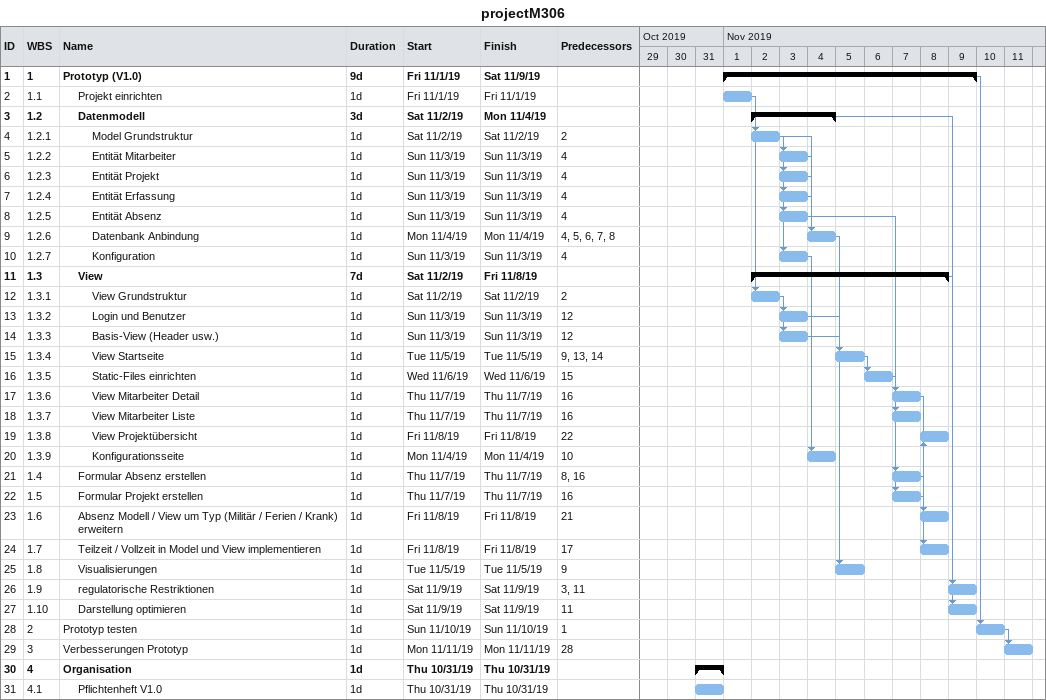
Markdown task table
projectM306

| ID | WBS | Task | Duration | Start | Finish | Predecessors |
|---|---|---|---|---|---|---|
| 1 | 1 | **Prototyp (V1.0)** | 9d | 2019-11-01 | 2019-11-09 |  |
| 2 | 1.1 | Projekt einrichten | 1d | 2019-11-01 | 2019-11-01 |  |
| 3 | 1.2 | **Datenmodell** | 3d | 2019-11-02 | 2019-11-04 |  |
| 4 | 1.2.1 | Model Grundstruktur | 1d | 2019-11-02 | 2019-11-02 | 2 |
| 5 | 1.2.2 | Entität Mitarbeiter | 1d | 2019-11-03 | 2019-11-03 | 4 |
| 6 | 1.2.3 | Entität Projekt | 1d | 2019-11-03 | 2019-11-03 | 4 |
| 7 | 1.2.4 | Entität Erfassung | 1d | 2019-11-03 | 2019-11-03 | 4 |
| 8 | 1.2.5 | Entität Absenz | 1d | 2019-11-03 | 2019-11-03 | 4 |
| 9 | 1.2.6 | Datenbank Anbindung | 1d | 2019-11-04 | 2019-11-04 | 4, 5, 6, 7, 8 |
| 10 | 1.2.7 | Konfiguration | 1d | 2019-11-03 | 2019-11-03 | 4 |
| 11 | 1.3 | **View** | 7d | 2019-11-02 | 2019-11-08 |  |
| 12 | 1.3.1 | View Grundstruktur | 1d | 2019-11-02 | 2019-11-02 | 2 |
| 13 | 1.3.2 | Login und Benutzer | 1d | 2019-11-03 | 2019-11-03 | 12 |
| 14 | 1.3.3 | Basis-View (Header usw.) | 1d | 2019-11-03 | 2019-11-03 | 12 |
| 15 | 1.3.4 | View Startseite | 1d | 2019-11-05 | 2019-11-05 | 9, 13, 14 |
| 16 | 1.3.5 | Static-Files einrichten | 1d | 2019-11-06 | 2019-11-06 | 15 |
| 17 | 1.3.6 | View Mitarbeiter Detail | 1d | 2019-11-07 | 2019-11-07 | 16 |
| 18 | 1.3.7 | View Mitarbeiter Liste | 1d | 2019-11-07 | 2019-11-07 | 16 |
| 19 | 1.3.8 | View Projektübersicht | 1d | 2019-11-08 | 2019-11-08 | 22 |
| 20 | 1.3.9 | Konfigurationsseite | 1d | 2019-11-04 | 2019-11-04 | 10 |
| 21 | 1.4 | Formular Absenz erstellen | 1d | 2019-11-07 | 2019-11-07 | 8, 16 |
| 22 | 1.5 | Formular Projekt erstellen | 1d | 2019-11-07 | 2019-11-07 | 16 |
| 23 | 1.6 | Absenz Modell / View um Typ (Militär / Ferien / Krank) erweitern | 1d | 2019-11-08 | 2019-11-08 | 21 |
| 24 | 1.7 | Teilzeit / Vollzeit in Model und View implementieren | 1d | 2019-11-08 | 2019-11-08 | 17 |
| 25 | 1.8 | Visualisierungen | 1d | 2019-11-05 | 2019-11-05 | 9 |
| 26 | 1.9 | regulatorische Restriktionen | 1d | 2019-11-09 | 2019-11-09 | 3, 11 |
| 27 | 1.10 | Darstellung optimieren | 1d | 2019-11-09 | 2019-11-09 | 11 |
| 28 | 2 | Prototyp testen | 1d | 2019-11-10 | 2019-11-10 | 1 |
| 29 | 3 | Verbesserungen Prototyp | 1d | 2019-11-11 | 2019-11-11 | 28 |
| 30 | 4 | **Organisation** | 1d | 2019-10-31 | 2019-10-31 |  |
| 31 | 4.1 | Pflichtenheft V1.0 | 1d | 2019-10-31 | 2019-10-31 |  |
